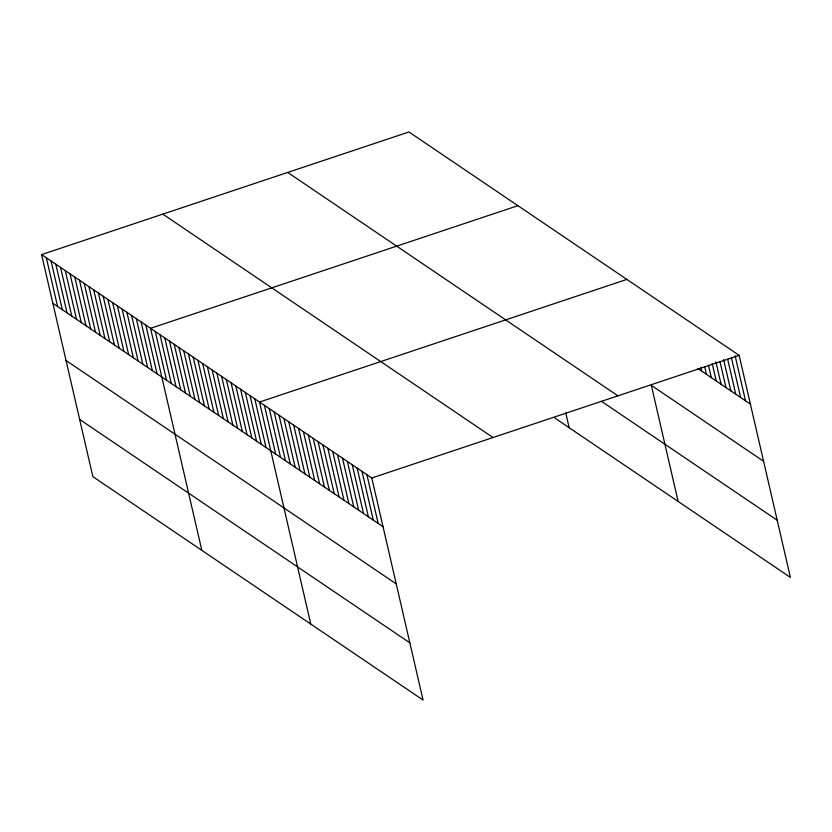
<?xml version="1.0" encoding="UTF-8"?>
<svg xmlns="http://www.w3.org/2000/svg" width="832" height="832" viewBox="0 0 832 832"><rect width="100%" height="100%" fill="white"/><g stroke="black" fill="none" stroke-linecap="round" stroke-linejoin="round"><path stroke-width="1.25" d="M41.6 254.592L371.79 477.994L423.051 700.034L92.862 476.632L41.6 254.592L408.949 131.966L739.138 355.368L790.4 577.408L554.965 418.111M517.91 205.681L150.561 328.307L201.822 550.358M626.87 279.406L259.522 402.033L310.783 624.083M371.79 477.994L739.138 355.368M697.674 368.42L750.381 404.082M763.589 461.282L651.331 385.33L678.132 501.457M287.726 172.432L617.916 395.834M601.453 401.305L777.192 520.218M162.822 214.126L493.012 437.528M52.842 303.306L383.032 526.708M66.05 360.506L396.24 583.908M79.654 419.432L409.843 642.845M735.124 355.815L745.503 400.785M731.39 357.51L740.626 397.478M727.667 359.206L735.738 394.181M723.653 359.642L730.86 390.874M719.919 361.338L725.982 387.577M715.905 361.785L721.094 384.27M712.182 363.48L716.217 380.973M708.448 365.175L711.339 377.666M704.725 366.87L706.451 374.358M700.71 367.318L701.574 371.062M565.739 412.859L569.171 427.731M366.902 474.687L378.154 523.411M362.024 471.39L373.277 520.104M357.146 468.083L368.389 516.807M352.258 464.786L363.511 513.5M347.381 461.479L358.634 510.203M342.503 458.182L353.746 506.896M337.615 454.875L348.868 503.599M332.738 451.578L343.99 500.292M327.86 448.271L339.102 496.985M322.972 444.974L334.225 493.688M318.094 441.667L329.347 490.381M313.217 438.36L324.459 487.084M308.329 435.063L319.582 483.777M303.451 431.756L314.704 480.48M298.574 428.459L309.816 477.173M293.686 425.152L304.938 473.876M288.808 421.855L300.061 470.569M283.93 418.548L295.173 467.262M279.042 415.251L290.295 463.965M274.165 411.944L285.418 460.658M269.287 408.637L280.53 457.361M264.399 405.34L275.652 454.054M254.79 398.83L266.032 447.554M250.047 395.626L261.3 444.34M245.315 392.423L256.558 441.137M240.573 389.21L251.826 437.934M235.841 386.006L247.083 434.73M231.098 382.803L242.341 431.517M226.356 379.6L237.609 428.314M221.624 376.397L232.866 425.11M216.882 373.183L228.134 421.907M212.15 369.98L223.392 418.704M207.407 366.777L218.66 415.49M202.675 363.574L213.918 412.287M197.933 360.37L209.186 409.084M193.201 357.157L204.443 405.881M188.458 353.954L199.711 402.678M183.726 350.75L194.969 399.464M178.984 347.547L190.237 396.261M174.252 344.344L185.494 393.058M169.51 341.13L180.762 389.854M164.778 337.927L176.02 386.641M160.035 334.724L171.288 383.438M155.303 331.521L166.546 380.234M145.829 325.104L157.071 373.828M141.086 321.901L152.339 370.614M136.354 318.698L147.597 367.411M131.612 315.494L142.854 364.208M126.87 312.281L138.122 361.005M122.138 309.078L133.38 357.802M117.395 305.874L128.648 354.588M112.663 302.671L123.906 351.385M107.921 299.468L119.174 348.182M103.189 296.254L114.431 344.978M98.446 293.051L109.699 341.765M93.714 289.848L104.957 338.562M88.972 286.645L100.225 335.358M84.24 283.431L95.482 332.155M79.498 280.228L90.75 328.952M74.766 277.025L86.008 325.738M70.023 273.822L81.276 322.535M65.291 270.618L76.534 319.332M60.549 267.405L71.802 316.129M55.817 264.202L67.059 312.926M51.074 260.998L62.327 309.712M46.342 257.795L57.585 306.509"/></g></svg>
